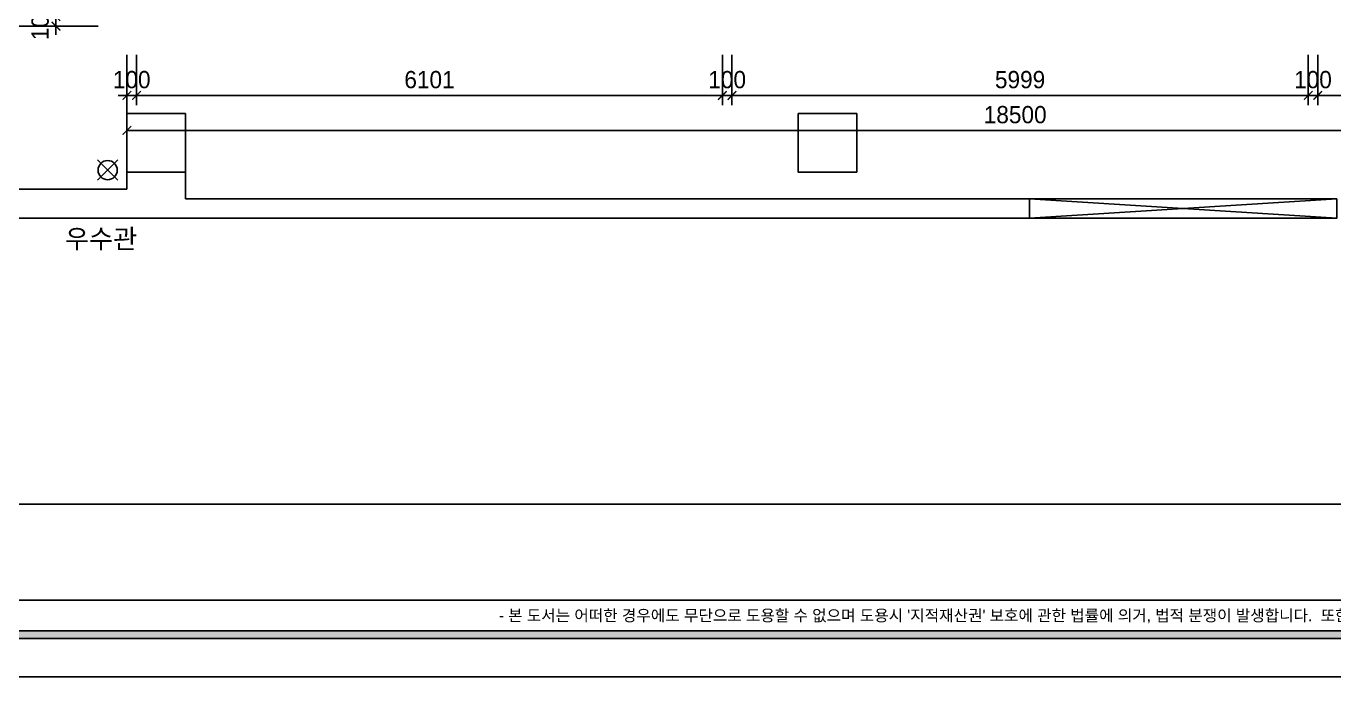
# Model space of a CAD drawing. Header units: millimetres. Extents: x 208943 to 287447, y 51026 to 80481.
# Drawn here: x 257824 to 271441, y 51826 to 58606 of the extents above; entities that cross this region are included whole.
import ezdxf
from ezdxf.enums import TextEntityAlignment as Align

# ---------------------------------------------------------------- set-up
doc = ezdxf.new("R2010")
doc.units = ezdxf.units.MM
doc.header["$LTSCALE"] = 100
doc.header["$PDMODE"] = 3
doc.layers.get('DEFPOINTS').update_dxf_attribs({"color": 248})
for name, color, linetype in [('0-ELC TEXT', 7, 'Continuous'), ('07-DIM WAL', 5, 'Continuous'), ('2CONTINUOUS', 2, 'Continuous'), ('C-WIN', 4, 'Continuous'), ('F-SYM', 7, 'Continuous'), ('FORM(YOURNAME)-11', 1, 'Continuous')]:
    doc.layers.add(name, color=color, linetype=linetype)
doc.styles.add('YOURNAME', font='HY울릉도M.TTF')
doc.styles.add('코레일둥고', font='Korail_Round_Gothic_Medium.ttf')
doc.dimstyles.new('YOURNAME-100', dxfattribs={"dimscale": 100, "dimtxt": 1.8, "dimasz": 0.9, "dimexe": 1, "dimexo": 3, "dimgap": 0.7, "dimtad": 1, "dimdec": 0, "dimzin": 0, "dimdsep": 46, "dimtxsty": 'YOURNAME', "dimblk": 'ARCHTICK', "dimcen": 0, "dimclrd": 1, "dimclre": 1, "dimclrt": 7, "dimadec": 0, "dimazin": 0, "dimtfac": 1, "dimtdec": 0, "dimtix": 1, "dimtmove": 2, "dimatfit": 3, "dimldrblk": 'ARCHTICK', "dimfxl": 0, "dimtolj": 1, "dimtzin": 0, "dimarcsym": 0})

# ---------------------------------------------------------------- blocks, each defined once
blk = doc.blocks.new('FORM-PLAN')
at = {"layer": 'FORM(YOURNAME)-11'}
h = blk.add_hatch(color=256, dxfattribs=at)
h.dxf.hatch_style = 1
h.paths.add_polyline_path([(-71444, 55115), (10556, 55115), (10556, 54915), (-71444, 54915)])
h.paths.add_polyline_path([(-71444, -2085), (10556, -2085), (10556, -2285), (-71444, -2285)])
at = {"layer": 'DEFPOINTS', "color": 158}
blk.add_line((1346, -1285), (-71444, -1285), dxfattribs=at)
for points in [[(-71444, -2285), (10556, -2285), (10556, 55115), (-71444, 55115)], [(-69444, 53115), (-64, 53115), (-64, 1215), (-69444, 1215)]]:
    blk.add_lwpolyline(points, close=True, dxfattribs=at)
at = {"layer": 'FORM(YOURNAME)-11', "color": 250}
blk.add_lwpolyline([(-72444, -3285), (11556, -3285), (11556, 56115), (-72444, 56115)], close=True, dxfattribs=at)
at = {"layer": 'FORM(YOURNAME)-11'}
blk.add_lwpolyline([(-71444, -2085), (10556, -2085), (10556, -2285), (-71444, -2285)], close=True, dxfattribs=at)
at = {"layer": 'FORM(YOURNAME)-11', "color": 1, "style": 'YOURNAME'}
blk.add_text("- 본 도서는 어떠한 경우에도 무단으로 도용할 수 없으며 도용시 '지적재산권' 보호에 관한 법률에 의거, 법적 분쟁이 발생합니다.  또한 본 도서에 관한 모든 저작권은 당사에 있습니다. -", height=300, dxfattribs=at).set_placement((-32990, -1685), align=Align.MIDDLE_CENTER)
at = {"layer": 'FORM(YOURNAME)-11', "color": 3, "style": 'YOURNAME'}
for tag, height, p in [('1', 450, (9905, 18188)), ('2', 450, (9905, 17544)), ('3', 450, (9905, 16257)), ('4', 450, (9905, 14326)), ('5', 515, (9905, 12009)), ('6', 515, (9905, 9757)), ('7', 515, (9905, 7504)), ('8', 515, (9905, 5252)), ('9', 515, (9905, 2999)), ('10', 515, (5655, 811)), ('11', 515, (9905, 747)), ('12', 515, (5655, -1441)), ('13', 515, (9905, -1441))]:
    blk.add_attdef(tag, text='', height=height, dxfattribs=at).set_placement(p, align=Align.MIDDLE_RIGHT)
blk = doc.blocks.new('*U349')
at = {"layer": 'F-SYM', "xscale": 0.4000000000000001, "yscale": 0.4000000000000001, "zscale": 0.4000000000000001}
blk.add_blockref('FORM-PLAN', (282025, 53140), dxfattribs=at)
blk = doc.blocks.new('wjscpvudaus')
for p, q in [((216537, 57212), (216749, 57000)), ((216537, 57000), (216749, 57212)), ((226243, 56606), (229443, 56806)), ((226243, 56806), (229443, 56606))]:
    blk.add_line(p, q)
blk.add_lwpolyline([(229443, 56806), (226243, 56806), (226243, 56606), (229443, 56606)], close=True)
blk.add_circle((216643, 57106), 100)
at = {"layer": '2CONTINUOUS'}
for p, q in [((216843, 57106), (216843, 56906)), ((217453, 57106), (217453, 56806)), ((211543, 56906), (216843, 56906)), ((217453, 56806), (226243, 56806)), ((226243, 56806), (226243, 56606)), ((208943, 56606), (226243, 56606))]:
    blk.add_line(p, q, dxfattribs=at)
for points in [[(216843, 57696), (216843, 57086), (217453, 57086), (217453, 57696)], [(223833, 57696), (223833, 57086), (224443, 57086), (224443, 57696)]]:
    blk.add_lwpolyline(points, close=True, dxfattribs=at)
blk = doc.blocks.new('cjhrtgy')
at = {"layer": '2CONTINUOUS'}
blk.add_blockref('wjscpvudaus', (42030, 0), dxfattribs=at)
at = {"layer": '0-ELC TEXT', "style": '코레일둥고'}
blk.add_text('우수관', height=200, dxfattribs=at).set_placement((258228, 56290))
blk = doc.blocks.new('_ArchTick')
at = {"color": 0, "linetype": 'ByBlock', "const_width": 0.15}
blk.add_lwpolyline([(-0.5, -0.5), (0.5, 0.5)], dxfattribs=at)
blk = doc.blocks.new('*D173')
at = {"layer": 'C-WIN', "color": 1, "lineweight": -2}
for p, q in [((258873, 58306), (258873, 57420)), ((277373, 58306), (277373, 57420)), ((277373, 57520), (258873, 57520))]:
    blk.add_line(p, q, dxfattribs=at)
at = {"layer": 'DEFPOINTS', "color": 0}
for p in [(258873, 58606), (277373, 58606), (258873, 57520)]:
    blk.add_point(p, dxfattribs=at)
at = {"layer": 'C-WIN', "color": 1, "lineweight": -2, "xscale": 90, "yscale": 90, "zscale": 90, "rotation": 180}
blk.add_blockref('_ArchTick', (258873, 57520), dxfattribs=at)
at = {"layer": 'C-WIN', "color": 1, "lineweight": -2, "xscale": 90, "yscale": 90, "zscale": 90}
blk.add_blockref('_ArchTick', (277373, 57520), dxfattribs=at)
at = {"layer": 'C-WIN', "color": 7, "insert": (268123, 57683), "char_height": 180, "attachment_point": 5, "style": 'YOURNAME'}
blk.add_mtext('\\A1;18500', dxfattribs=at)
blk = doc.blocks.new('*D174')
at = {"layer": 'C-WIN', "color": 1, "lineweight": -2}
for p, q in [((258873, 58306), (258873, 57784)), ((258973, 58306), (258973, 57784)), ((258873, 57884), (258783, 57884)), ((258873, 57884), (258973, 57884)), ((258973, 57884), (259063, 57884))]:
    blk.add_line(p, q, dxfattribs=at)
at = {"layer": 'DEFPOINTS', "color": 0}
for p in [(258873, 58606), (258973, 58606), (258973, 57884)]:
    blk.add_point(p, dxfattribs=at)
at = {"layer": 'C-WIN', "color": 1, "lineweight": -2, "xscale": 90, "yscale": 90, "zscale": 90}
blk.add_blockref('_ArchTick', (258873, 57884), dxfattribs=at)
at = {"layer": 'C-WIN', "color": 1, "lineweight": -2, "xscale": 90, "yscale": 90, "zscale": 90, "rotation": 180}
blk.add_blockref('_ArchTick', (258973, 57884), dxfattribs=at)
at = {"layer": 'C-WIN', "color": 7, "insert": (258923, 58048), "char_height": 180, "attachment_point": 5, "style": 'YOURNAME'}
blk.add_mtext('\\A1;100', dxfattribs=at)
blk = doc.blocks.new('*D175')
at = {"layer": 'C-WIN', "color": 1, "lineweight": -2}
for p, q in [((258973, 58306), (258973, 57784)), ((265074, 58306), (265074, 57784)), ((258973, 57884), (265074, 57884))]:
    blk.add_line(p, q, dxfattribs=at)
at = {"layer": 'DEFPOINTS', "color": 0}
for p in [(258973, 58606), (265074, 58606), (265074, 57884)]:
    blk.add_point(p, dxfattribs=at)
at = {"layer": 'C-WIN', "color": 1, "lineweight": -2, "xscale": 90, "yscale": 90, "zscale": 90, "rotation": 180}
blk.add_blockref('_ArchTick', (258973, 57884), dxfattribs=at)
at = {"layer": 'C-WIN', "color": 1, "lineweight": -2, "xscale": 90, "yscale": 90, "zscale": 90}
blk.add_blockref('_ArchTick', (265074, 57884), dxfattribs=at)
at = {"layer": 'C-WIN', "color": 7, "insert": (262024, 58048), "char_height": 180, "attachment_point": 5, "style": 'YOURNAME'}
blk.add_mtext('\\A1;6101', dxfattribs=at)
blk = doc.blocks.new('*D176')
at = {"layer": 'C-WIN', "color": 1, "lineweight": -2}
for p, q in [((265074, 58306), (265074, 57784)), ((265174, 58306), (265174, 57784)), ((265074, 57884), (264984, 57884)), ((265074, 57884), (265174, 57884)), ((265174, 57884), (265264, 57884))]:
    blk.add_line(p, q, dxfattribs=at)
at = {"layer": 'DEFPOINTS', "color": 0}
for p in [(265074, 58606), (265174, 58606), (265174, 57884)]:
    blk.add_point(p, dxfattribs=at)
at = {"layer": 'C-WIN', "color": 1, "lineweight": -2, "xscale": 90, "yscale": 90, "zscale": 90}
blk.add_blockref('_ArchTick', (265074, 57884), dxfattribs=at)
at = {"layer": 'C-WIN', "color": 1, "lineweight": -2, "xscale": 90, "yscale": 90, "zscale": 90, "rotation": 180}
blk.add_blockref('_ArchTick', (265174, 57884), dxfattribs=at)
at = {"layer": 'C-WIN', "color": 7, "insert": (265124, 58048), "char_height": 180, "attachment_point": 5, "style": 'YOURNAME'}
blk.add_mtext('\\A1;100', dxfattribs=at)
blk = doc.blocks.new('*D177')
at = {"layer": 'C-WIN', "color": 1, "lineweight": -2}
for p, q in [((265174, 58306), (265174, 57784)), ((271174, 58306), (271174, 57784)), ((265174, 57884), (271174, 57884))]:
    blk.add_line(p, q, dxfattribs=at)
at = {"layer": 'DEFPOINTS', "color": 0}
for p in [(265174, 58606), (271174, 58606), (271174, 57884)]:
    blk.add_point(p, dxfattribs=at)
at = {"layer": 'C-WIN', "color": 1, "lineweight": -2, "xscale": 90, "yscale": 90, "zscale": 90, "rotation": 180}
blk.add_blockref('_ArchTick', (265174, 57884), dxfattribs=at)
at = {"layer": 'C-WIN', "color": 1, "lineweight": -2, "xscale": 90, "yscale": 90, "zscale": 90}
blk.add_blockref('_ArchTick', (271174, 57884), dxfattribs=at)
at = {"layer": 'C-WIN', "color": 7, "insert": (268174, 58048), "char_height": 180, "attachment_point": 5, "style": 'YOURNAME'}
blk.add_mtext('\\A1;5999', dxfattribs=at)
blk = doc.blocks.new('*D178')
at = {"layer": 'C-WIN', "color": 1, "lineweight": -2}
for p, q in [((271174, 58306), (271174, 57784)), ((271274, 58306), (271274, 57784)), ((271174, 57884), (271084, 57884)), ((271174, 57884), (271274, 57884)), ((271274, 57884), (271364, 57884))]:
    blk.add_line(p, q, dxfattribs=at)
at = {"layer": 'DEFPOINTS', "color": 0}
for p in [(271174, 58606), (271274, 58606), (271274, 57884)]:
    blk.add_point(p, dxfattribs=at)
at = {"layer": 'C-WIN', "color": 1, "lineweight": -2, "xscale": 90, "yscale": 90, "zscale": 90}
blk.add_blockref('_ArchTick', (271174, 57884), dxfattribs=at)
at = {"layer": 'C-WIN', "color": 1, "lineweight": -2, "xscale": 90, "yscale": 90, "zscale": 90, "rotation": 180}
blk.add_blockref('_ArchTick', (271274, 57884), dxfattribs=at)
at = {"layer": 'C-WIN', "color": 7, "insert": (271224, 58048), "char_height": 180, "attachment_point": 5, "style": 'YOURNAME'}
blk.add_mtext('\\A1;100', dxfattribs=at)
blk = doc.blocks.new('*D179')
at = {"layer": 'C-WIN', "color": 1, "lineweight": -2}
for p, q in [((271274, 58306), (271274, 57784)), ((277273, 58306), (277273, 57784)), ((271274, 57884), (277273, 57884))]:
    blk.add_line(p, q, dxfattribs=at)
at = {"layer": 'DEFPOINTS', "color": 0}
for p in [(271274, 58606), (277273, 58606), (277273, 57884)]:
    blk.add_point(p, dxfattribs=at)
at = {"layer": 'C-WIN', "color": 1, "lineweight": -2, "xscale": 90, "yscale": 90, "zscale": 90, "rotation": 180}
blk.add_blockref('_ArchTick', (271274, 57884), dxfattribs=at)
at = {"layer": 'C-WIN', "color": 1, "lineweight": -2, "xscale": 90, "yscale": 90, "zscale": 90}
blk.add_blockref('_ArchTick', (277273, 57884), dxfattribs=at)
at = {"layer": 'C-WIN', "color": 7, "insert": (274273, 58048), "char_height": 180, "attachment_point": 5, "style": 'YOURNAME'}
blk.add_mtext('\\A1;6000', dxfattribs=at)
blk = doc.blocks.new('*D181')
at = {"layer": 'C-WIN', "color": 1, "lineweight": -2}
for p, q in [((258573, 69406), (257501, 69406)), ((257601, 58606), (257601, 69406)), ((258573, 58606), (257501, 58606))]:
    blk.add_line(p, q, dxfattribs=at)
at = {"layer": 'DEFPOINTS', "color": 0}
for p in [(257601, 69406), (258873, 69406), (258873, 58606)]:
    blk.add_point(p, dxfattribs=at)
at = {"layer": 'C-WIN', "color": 1, "lineweight": -2, "xscale": 90, "yscale": 90, "zscale": 90}
for p, rotation in [((257601, 69406), 90), ((257601, 58606), 270)]:
    blk.add_blockref('_ArchTick', p, dxfattribs=dict(at, rotation=rotation))
at = {"layer": 'C-WIN', "color": 7, "insert": (257438, 64006), "char_height": 180, "attachment_point": 5, "rotation": 90, "style": 'YOURNAME'}
blk.add_mtext('\\A1;10800', dxfattribs=at)
blk = doc.blocks.new('*D184')
at = {"layer": 'C-WIN', "color": 1, "lineweight": -2}
for p, q in [((258573, 58706), (258034, 58706)), ((258134, 58706), (258134, 58796)), ((258134, 58706), (258134, 58606)), ((258573, 58606), (258034, 58606)), ((258134, 58606), (258134, 58516))]:
    blk.add_line(p, q, dxfattribs=at)
at = {"layer": 'DEFPOINTS', "color": 0}
for p in [(258873, 58706), (258134, 58606), (258873, 58606)]:
    blk.add_point(p, dxfattribs=at)
at = {"layer": 'C-WIN', "color": 1, "lineweight": -2, "xscale": 90, "yscale": 90, "zscale": 90}
for p, rotation in [((258134, 58706), 270), ((258134, 58606), 90)]:
    blk.add_blockref('_ArchTick', p, dxfattribs=dict(at, rotation=rotation))
at = {"layer": 'C-WIN', "color": 7, "insert": (257970, 58656), "char_height": 180, "attachment_point": 5, "rotation": 90, "style": 'YOURNAME'}
blk.add_mtext('\\A1;100', dxfattribs=at)

msp = doc.modelspace()

# ---------------------------------------------------------------- block references
msp.add_blockref('*U349', (0, 0))
at = {"layer": '07-DIM WAL'}
msp.add_blockref('cjhrtgy', (0, 0), dxfattribs=at)

# ---------------------------------------------------------------- dimensions: what is measured, and where the dimension line sits
at = {"layer": 'C-WIN'}
for base, p1, p2, picture, middle in [((257601.4, 69406.3), (258873, 58606.3), (258873, 69406.3), '*D181', (257437.7, 64006.3)), ((258134, 58606.3), (258873, 58706.3), (258873, 58606.3), '*D184', (257970.4, 58656.3))]:
    dim = msp.add_linear_dim(base=base, p1=p1, p2=p2, angle=90, dimstyle='YOURNAME-100', override={"dimfxl": 1.25}, dxfattribs=at)
    dim.commit()
    dim.dimension.update_dxf_attribs({"geometry": picture, "text_midpoint": middle})
for base, p1, p2, picture, middle in [((258973, 57884.2), (258873, 58606.3), (258973, 58606.3), '*D174', (258923, 58047.8)), ((258873, 57519.8), (277373, 58606.3), (258873, 58606.3), '*D173', (268123, 57683.5)), ((265074, 57884.2), (258973, 58606.3), (265074, 58606.3), '*D175', (262023.5, 58047.9)), ((265174, 57884.2), (265074, 58606.3), (265174, 58606.3), '*D176', (265124, 58047.8)), ((271173.504822, 57884.1661997), (265174.004822, 58606.2526094), (271173.504822, 58606.2526094), '*D177', (268173.754822, 58047.6415659)), ((271273.5, 57884.2), (271173.5, 58606.3), (271273.5, 58606.3), '*D178', (271223.5, 58047.8)), ((277273.004822, 57884.1661997), (271273.504822, 58606.2526094), (277273.004822, 58606.2526094), '*D179', (274273.254822, 58047.8812463))]:
    dim = msp.add_linear_dim(base=base, p1=p1, p2=p2, dimstyle='YOURNAME-100', override={"dimfxl": 1.25}, dxfattribs=at)
    dim.commit()
    dim.dimension.update_dxf_attribs({"geometry": picture, "text_midpoint": middle})

doc.saveas('drawing.dxf')
